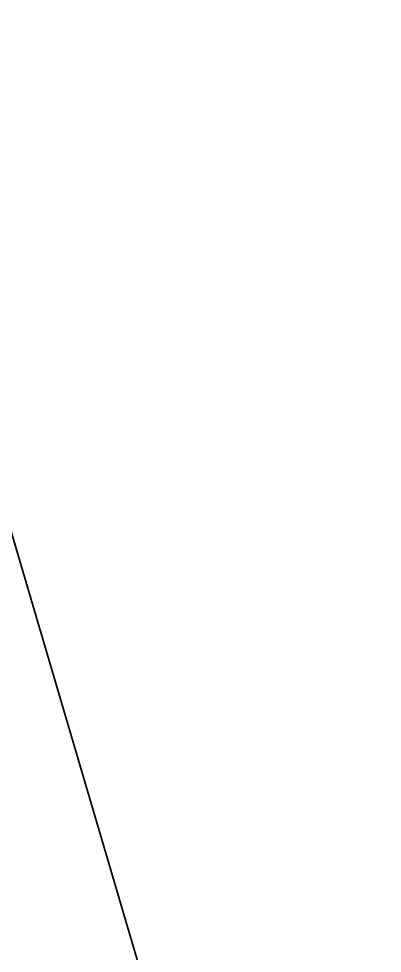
# Model space of a CAD drawing. Header units: millimetres. Extents: x 62878 to 70819, y -67946 to -61850.
# Drawn here: x 64240.12 to 64253.99, y -65786.44 to -65750.76 of the extents above; entities that cross this region are included whole.
import ezdxf

# ---------------------------------------------------------------- set-up
doc = ezdxf.new("R2010")
doc.units = ezdxf.units.MM
doc.layers.add('DUVAR-GAZBETON', color=84, linetype='Continuous', lineweight=35)

msp = doc.modelspace()

# ---------------------------------------------------------------- linework, layer by layer
at = {"layer": 'DUVAR-GAZBETON', "ltscale": 5}
msp.add_line((64145.51447628776, -65450.48456893033), (64605.20468270158, -67009.47454126891), dxfattribs=at)

doc.saveas('drawing.dxf')
